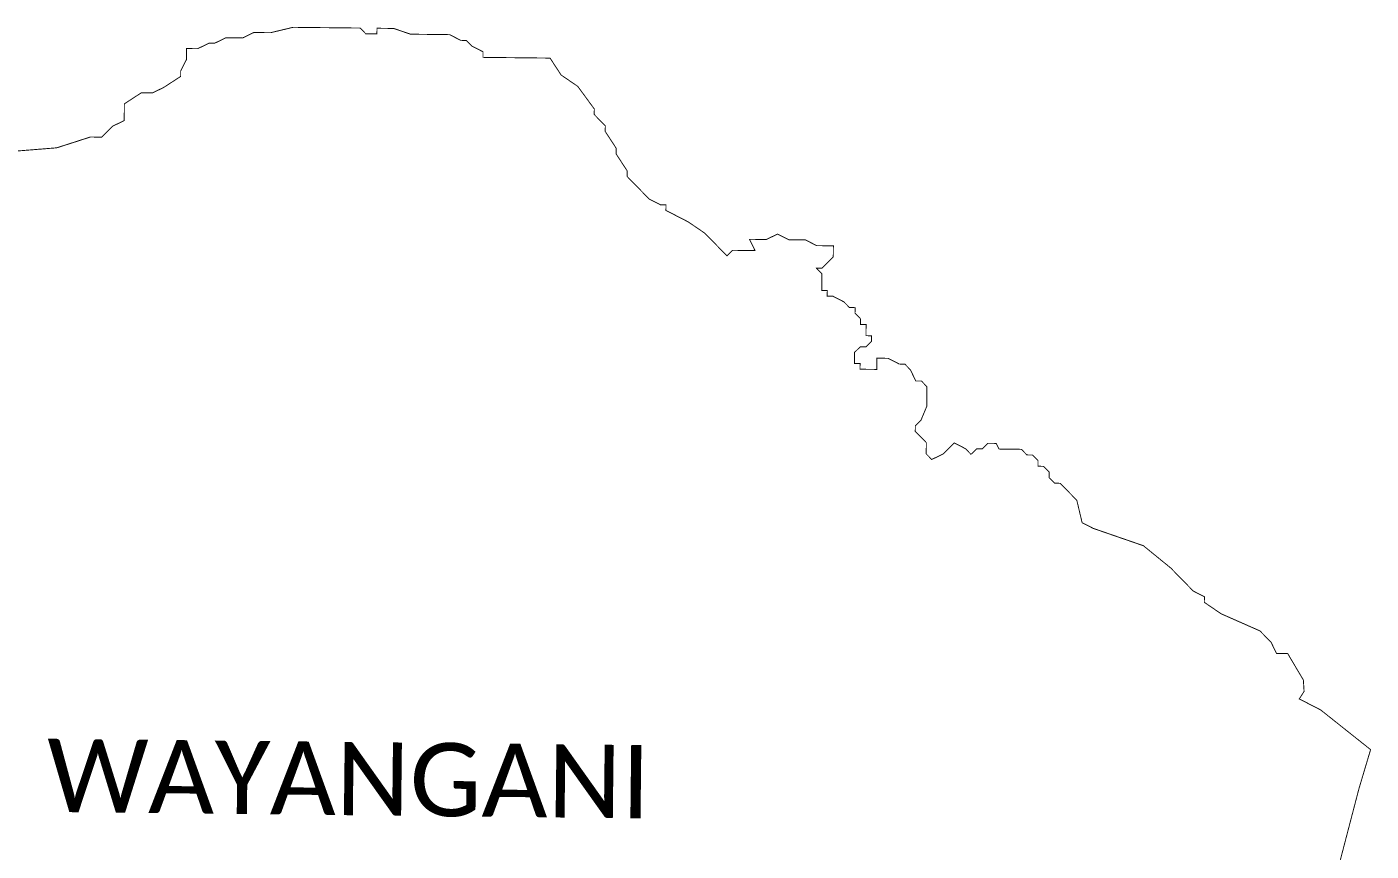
# Model space of a CAD drawing. Header units: metres. Extents: x 333202 to 337824, y 1782223 to 1790673.
# Drawn here: x 334867 to 337824, y 1788022 to 1789835 of the extents above; entities that cross this region are included whole.
import ezdxf

# ---------------------------------------------------------------- set-up
doc = ezdxf.new("R2010")
doc.units = ezdxf.units.M
doc.layers.add('VILLAGE NAME', color=250, linetype='Continuous')

msp = doc.modelspace()

# ---------------------------------------------------------------- linework, layer by layer
at = {"color": 6, "const_width": 2}
msp.add_lwpolyline([(334797.2, 1789558), (334932.7, 1789568.9), (335006.8, 1789592.7), (335031.5, 1789592.4), (335056.3, 1789616.8), (335081.1, 1789628.8), (335081.5, 1789665.7), (335118.7, 1789689.9), (335143.3, 1789689.7), (335168, 1789701.7), (335205.2, 1789725.9), (335205.4, 1789738.2), (335217.9, 1789762.7), (335218.2, 1789787.3), (335242.8, 1789787), (335267.6, 1789799.1), (335279.9, 1789798.9), (335304.6, 1789811), (335341.5, 1789810.6), (335366.3, 1789822.6), (335403.2, 1789822.2), (335452.6, 1789834), (335600.3, 1789832.4), (335612.4, 1789819.9), (335637.1, 1789819.7), (335637.2, 1789832), (335674.1, 1789831.5), (335710.9, 1789818.9), (335797, 1789817.9), (335821.5, 1789805.3), (335833.9, 1789805.2), (335846, 1789792.7), (335870.5, 1789780.2), (335870.4, 1789767.9), (336018, 1789766.3), (336042.3, 1789729.1), (336078.9, 1789704.1), (336115.3, 1789654.4), (336115.2, 1789642.1), (336139.5, 1789617.2), (336139.4, 1789604.9), (336163.6, 1789567.7), (336163.4, 1789555.4), (336187.6, 1789518.2), (336187.5, 1789505.9), (336236.2, 1789456.1), (336260.7, 1789443.6), (336273, 1789443.4), (336272.9, 1789431.2), (336321.8, 1789406), (336358.5, 1789381), (336406.2, 1789332.2), (336407.2, 1789331.2), (336419.6, 1789343.4), (336468.9, 1789342.8), (336456.8, 1789367.6), (336493.7, 1789367.2), (336518.5, 1789379.2), (336543, 1789366.7), (336579.9, 1789366.3), (336604.4, 1789353.7), (336641.3, 1789353.2), (336641, 1789328.7), (336616.1, 1789304.3), (336603.8, 1789304.4), (336616, 1789292), (336615.6, 1789255.1), (336627.9, 1789255), (336627.7, 1789242.6), (336640.1, 1789242.5), (336664.5, 1789229.9), (336676.7, 1789217.5), (336689, 1789217.3), (336688.9, 1789205), (336701, 1789192.6), (336700.9, 1789180.3), (336713.2, 1789180.1), (336713, 1789155.6), (336725.3, 1789155.4), (336725.1, 1789143.1), (336712.7, 1789130.9), (336700.4, 1789131.1), (336687.9, 1789118.9), (336687.7, 1789094.3), (336700, 1789094.2), (336699.8, 1789081.8), (336736.8, 1789081.4), (336737.1, 1789106), (336761.6, 1789105.8), (336786.1, 1789093.2), (336798.4, 1789093.1), (336810.6, 1789080.6), (336822.7, 1789055.9), (336835, 1789055.8), (336847.1, 1789043.3), (336846.7, 1789000.2), (336834, 1788969.6), (336821.6, 1788957.4), (336821.4, 1788945.1), (336845.8, 1788920.2), (336845.5, 1788895.6), (336857.7, 1788883.2), (336882.4, 1788895.2), (336907.3, 1788919.6), (336931.8, 1788907), (336944, 1788894.5), (336956.4, 1788906.7), (336968.7, 1788906.6), (336981.2, 1788918.8), (336999.6, 1788918.6), (337005.7, 1788906.2), (337054.9, 1788905.6), (337067, 1788893.2), (337079.4, 1788893.1), (337091.5, 1788880.6), (337091.4, 1788868.3), (337103.7, 1788868.2), (337115.9, 1788855.7), (337115.7, 1788843.4), (337127.9, 1788831), (337140.2, 1788830.8), (337176.8, 1788793.5), (337188.5, 1788744.1), (337213, 1788731.6), (337323.3, 1788693.5), (337383.3, 1788644.6), (337433, 1788593.8), (337457.5, 1788581.2), (337457.4, 1788568.9), (337494, 1788543.9), (337579.8, 1788506), (337604.2, 1788481.1), (337616.2, 1788456.4), (337640.8, 1788456.1), (337675.2, 1788398.1), (337676.8, 1788373), (337666.2, 1788356.4), (337713.3, 1788332.2), (337823.1, 1788244.9), (337797.5, 1788159), (337642, 1787563.7)], dxfattribs=at)

# ---------------------------------------------------------------- texts
at = {"layer": 'VILLAGE NAME', "insert": (334911.8, 1788269), "char_height": 161.109, "attachment_point": 1, "rotation": 359.3742}
msp.add_mtext_dynamic_manual_height_columns('{\\fCalibri|b0|i0|c0|p34;WAYANGANI}', width=1589.786, gutter_width=805.5, heights=[0], dxfattribs=at)

doc.saveas('drawing.dxf')
